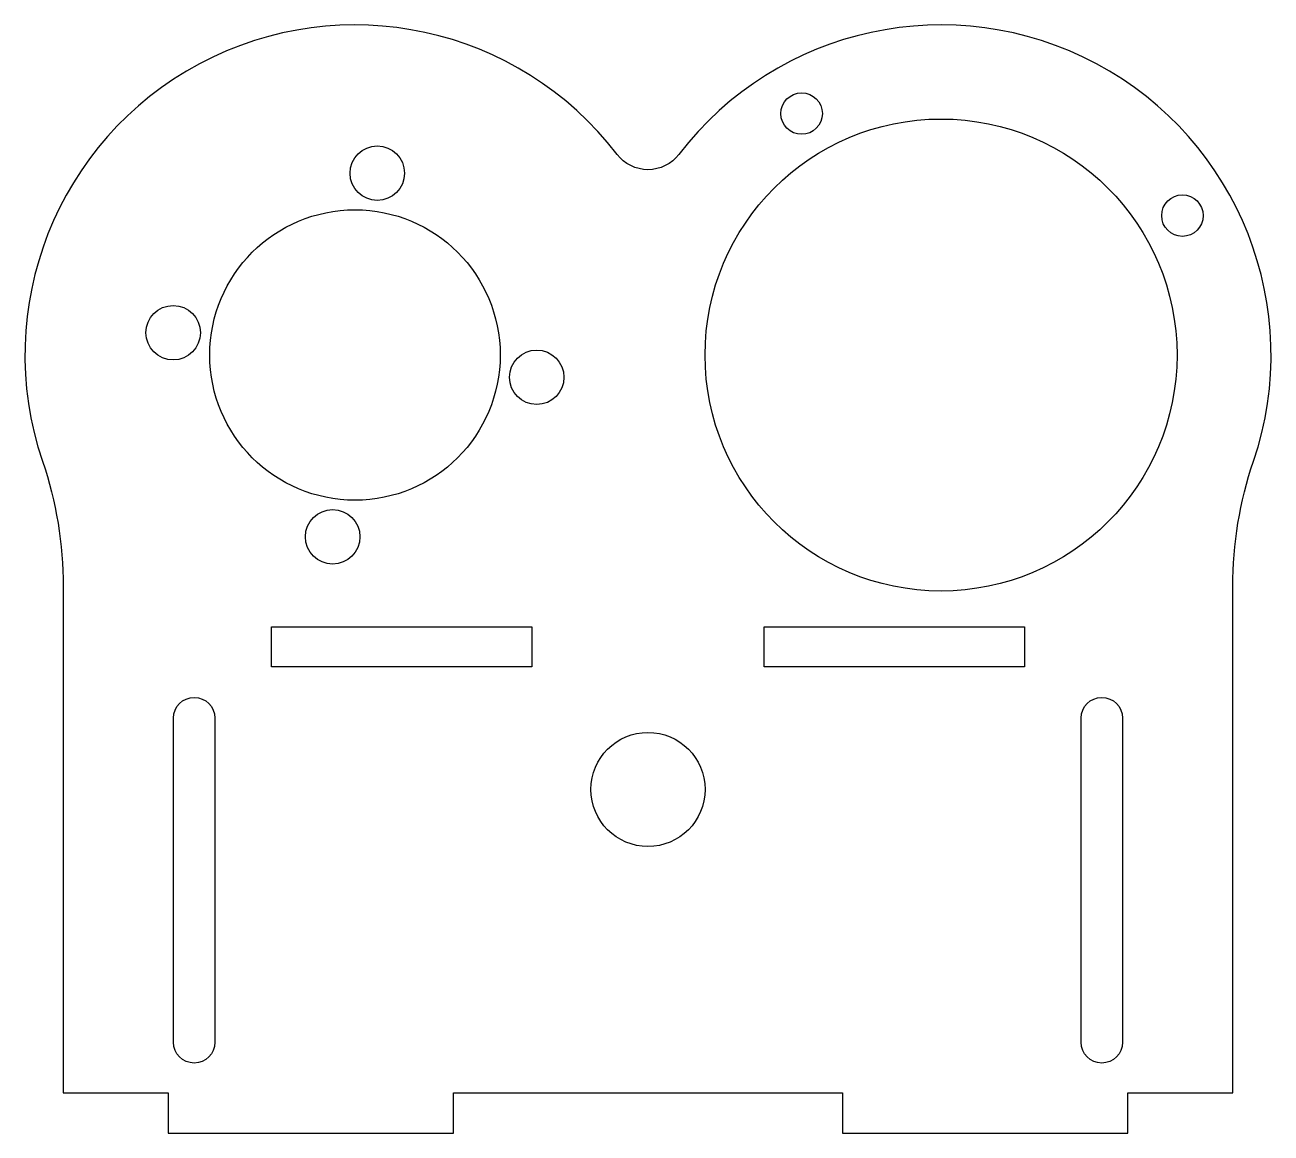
# Model space of a CAD drawing. Header units: millimetres. Extents: x -48.1 to 48.1, y -26.5 to 59.
import ezdxf

# ---------------------------------------------------------------- set-up
doc = ezdxf.new("R2010")
doc.units = ezdxf.units.MM
doc.layers.get('0').update_dxf_attribs({"linetype": 'CONTINUOUS'})

msp = doc.modelspace()

# ---------------------------------------------------------------- linework, layer by layer
for points in [[(-45.1, -23.4), (-37, -23.4), (-37, -26.5), (-15, -26.5), (-15, -23.4), (15, -23.4), (15, -26.5), (37, -26.5), (37, -23.4), (45.1, -23.4), (45.1, 15.643, -0.08217), (46.699, 25.306, 0.84933), (2.383, 48.974, -0.494004), (-2.383, 48.974, 0.84933), (-46.699, 25.306, -0.08217), (-45.1, 15.643)], [(-36.6, -19.5), (-36.6, 5.5, -1), (-33.4, 5.5), (-33.4, -19.5, -1)], [(36.6, 5.5), (36.6, -19.5, -1), (33.4, -19.5), (33.4, 5.5, -1)]]:
    msp.add_lwpolyline(points, format="xyb", close=True)
for points in [[(-29.05, 12.55), (-8.95, 12.55), (-8.95, 9.45), (-29.05, 9.45)], [(8.95, 12.55), (29.05, 12.55), (29.05, 9.45), (8.95, 9.45)]]:
    msp.add_lwpolyline(points, close=True)
for centre, radius in [((11.85, 52.125), 1.6), ((22.6, 33.505), 18.2), ((-20.878, 47.525), 2.1), ((41.219, 44.255), 1.6), ((-22.6, 33.505), 11.2), ((-36.619, 35.227), 2.1), ((-8.58, 31.784), 2.1), ((-24.321, 19.485), 2.1), ((0, 0), 4.4)]:
    msp.add_circle(centre, radius)

doc.saveas('drawing.dxf')
